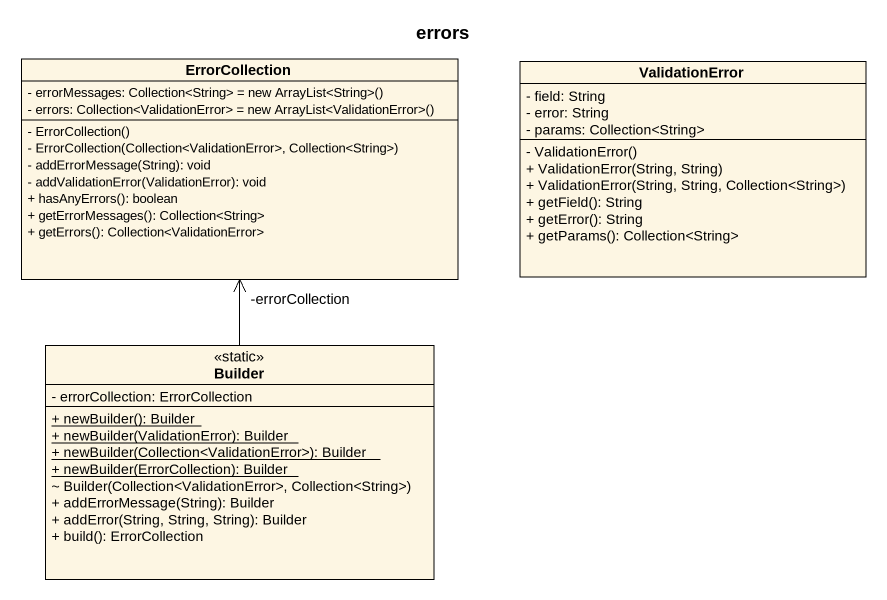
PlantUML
@startuml
title errors
hide circle
hide empty members
skinparam classAttributeIconSize 0
class ErrorCollection {
  {field} - errorMessages: Collection<String> = new ArrayList<String>()
  {field} - errors: Collection<ValidationError> = new ArrayList<ValidationError>()
  - ErrorCollection()
  - ErrorCollection(Collection<ValidationError>, Collection<String>)
  - addErrorMessage(String): void
  - addValidationError(ValidationError): void
  + hasAnyErrors(): boolean
  + getErrorMessages(): Collection<String>
  + getErrors(): Collection<ValidationError>
}
class ValidationError {
  - field: String
  - error: String
  - params: Collection<String>
  - ValidationError()
  + ValidationError(String, String)
  + ValidationError(String, String, Collection<String>)
  + getField(): String
  + getError(): String
  + getParams(): Collection<String>
}
class Builder <<static>> {
  - errorCollection: ErrorCollection
  {static} + newBuilder(): Builder
  {static} + newBuilder(ValidationError): Builder
  {static} + newBuilder(Collection<ValidationError>): Builder
  {static} + newBuilder(ErrorCollection): Builder
  ~ Builder(Collection<ValidationError>, Collection<String>)
  + addErrorMessage(String): Builder
  + addError(String, String, String): Builder
  + build(): ErrorCollection
}
Builder -up-> "-errorCollection" ErrorCollection
@enduml
